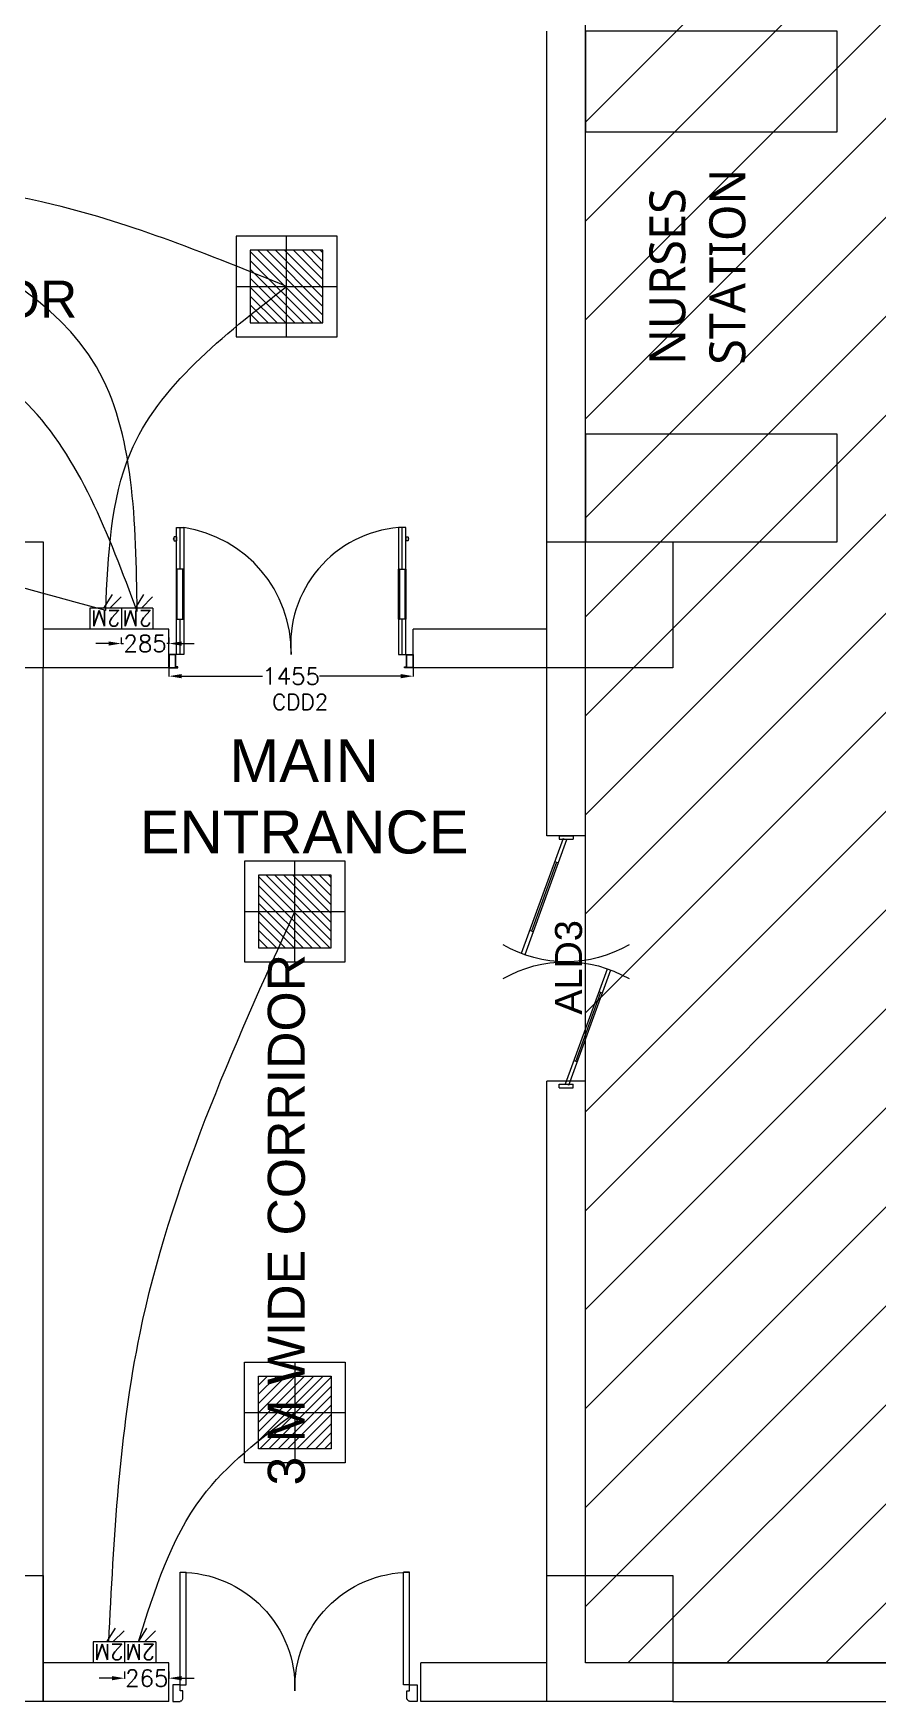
# Model space of a CAD drawing. Extents: x 3505867 to 4040009, y -660366 to -590408.
# Drawn here: x 3583928 to 3588956, y -613183 to -603251 of the extents above; entities that cross this region are included whole.
import ezdxf

# ---------------------------------------------------------------- set-up
doc = ezdxf.new("R2010")
doc.units = 0
doc.header["$LTSCALE"] = 6
doc.header["$MEASUREMENT"] = 0
doc.layers.get('0').update_dxf_attribs({"linetype": 'CONTINUOUS', "lineweight": 0})
doc.layers.get('Defpoints').update_dxf_attribs({"linetype": 'CONTINUOUS', "lineweight": 0})
for name, color, linetype, lineweight in [('1200 Door', 144, 'CONTINUOUS', 0), ('COL', 5, 'CONTINUOUS', 0), ('D.F', 251, 'CONTINUOUS', 0), ('DIM', 7, 'CONTINUOUS', 0), ('DOOR', 44, 'CONTINUOUS', 0), ('Double Leaf Door', 4, 'CONTINUOUS', 0), ('ELE 36W EMERGENCY LIGHT', 5, 'CONTINUOUS', 0), ('ELE 36W LED LIGHT', 6, 'CONTINUOUS', 0), ('ELE-2M RAW P.SB', 40, 'CONTINUOUS', 0), ('ELE-2M UPS P.SB', 3, 'CONTINUOUS', 0), ('ELE-36W EMERGENCY  LED LIGHT', 7, 'CONTINUOUS', 0), ('ELE-36W LED LIGHT', 210, 'CONTINUOUS', 0), ('ELE-CABLE TRAY', 31, 'CONTINUOUS', 0), ('WALL', 10, 'CONTINUOUS', 0)]:
    doc.layers.add(name, color=color, linetype=linetype, lineweight=lineweight)
doc.layers.add('ELE-LIGHTING WIRING', color=7, linetype='CONTINUOUS', lineweight=0, true_color=0x63d7b6)
doc.styles.add('ARIAL', font='arial.ttf')
doc.styles.add('ROMANS', font='romans.shx')
doc.styles.get("Standard").update_dxf_attribs({"font": 'SIMPLEX'})
doc.dimstyles.new('AEPL1', dxfattribs={"dimtxt": 100, "dimasz": 75, "dimexe": 1.25, "dimexo": 50, "dimtad": 0, "dimdec": 0, "dimtxsty": 'ROMANS', "dimcen": 2.5, "dimclrd": 7, "dimclre": 7, "dimadec": 0, "dimazin": 0, "dimtfac": 1, "dimtdec": 0, "dimtmove": 0, "dimatfit": 3, "dimfxl": 1, "dimlwd": 0, "dimlwe": 0, "dimarcsym": 0})

# ---------------------------------------------------------------- blocks, each defined once
blk = doc.blocks.new('Z$W@#5624')
at = {"layer": 'DOOR'}
for p, q in [((1770, 446), (949, 745)), ((1779, 470), (957, 769)), ((1122, 709), (1113, 685)), ((1610, 518), (1117, 697)), ((0, 499), (25, 499)), ((0, 400), (0, 499)), ((25, 400), (25, 499)), ((1614, 529), (1606, 506)), ((1798, 499), (1773, 499)), ((1773, 400), (1773, 499)), ((1798, 400), (1798, 499)), ((0, 400), (25, 400)), ((19, 429), (28, 453)), ((19, 429), (840, 130)), ((28, 453), (849, 154)), ((183, 369), (192, 393)), ((188, 381), (680, 202)), ((1779, 470), (1770, 446)), ((1798, 400), (1773, 400)), ((685, 214), (676, 190))]:
    blk.add_line(p, q, dxfattribs=at)
at = {"layer": 'DOOR', "color": 145, "extrusion": (0, 0, -1)}
for centre, start_param, end_param in [((0, 449), -0.523599, 0.523599), ((1798, 449), 2.617994, 3.665191)]:
    blk.add_ellipse(centre, major_axis=(899, 0), ratio=1, start_param=start_param, end_param=end_param, dxfattribs=at)
blk = doc.blocks.new('21500')
at = {"layer": 'DOOR'}
for p, q in [((67.5, 100), (67.5, 770)), ((67.5, 770), (102.5, 770)), ((102.5, 100), (102.5, 770)), ((1397.5, 100), (1397.5, 770)), ((1432.5, 770), (1397.5, 770)), ((1432.5, 100), (1432.5, 770)), ((67.5, 100), (102.5, 100)), ((1432.5, 100), (1397.5, 100)), ((67.5, 0), (67.5, 2.5)), ((82.5, 15), (80, 15)), ((1417.5, 15), (1420, 15)), ((1432.5, 0), (1432.5, 2.5))]:
    blk.add_line(p, q, dxfattribs=at)
for points in [[(82.5, 65), (67.5, 65), (67.5, 100), (22.5, 100), (22.5, 0), (67.5, 0)], [(1417.5, 65), (1432.5, 65), (1432.5, 100), (1477.5, 100), (1477.5, 0), (1432.5, 0)], [(82.5, 15), (82.5, 65)], [(1417.5, 15), (1417.5, 65)]]:
    blk.add_lwpolyline(points, dxfattribs=at)
at = {"layer": 'DOOR', "color": 145}
for centre, start, end in [((64.2, 83.9), 358.42092, 89.721), ((1435.8, 83.9), 90.279, 181.57908)]:
    blk.add_arc(centre, 686.1, start, end, dxfattribs=at)
at = {"layer": 'DOOR'}
for centre, start, end in [((67.5, 15), 270, 0), ((1432.5, 15), 180, 270)]:
    blk.add_arc(centre, 12.5, start, end, dxfattribs=at)
blk = doc.blocks.new('*D606')
at = {"layer": 'Defpoints', "color": 0, "linetype": 'ByBlock', "transparency": 16777216}
for p in [(-8510, 7025), (-7055, 7025), (-7055, 6860)]:
    blk.add_point(p, dxfattribs=at)
at = {"layer": 'DIM', "color": 7, "linetype": 'ByBlock', "lineweight": 0, "transparency": 16777216}
for p, q in [((-8510, 6975), (-8510, 6858.8)), ((-7055, 6975), (-7055, 6858.8)), ((-8435, 6860), (-7952.2, 6860)), ((-7130, 6860), (-7612.8, 6860))]:
    blk.add_line(p, q, dxfattribs=at)
at = {"layer": 'DIM', "color": 7, "linetype": 'ByBlock', "transparency": 16777216}
for points in [[(-8435, 6872.5), (-8435, 6847.5), (-8510, 6860)], [(-7130, 6872.5), (-7130, 6847.5), (-7055, 6860)]]:
    blk.add_solid(points, dxfattribs=at)
at = {"layer": 'DIM', "color": 0, "linetype": 'ByBlock', "transparency": 16777216, "insert": (-7782.5, 6860), "char_height": 100, "attachment_point": 5, "style": 'ROMANS'}
blk.add_mtext('1455', dxfattribs=at)
blk = doc.blocks.new('2000x80')
at = {"layer": 'Double Leaf Door'}
for points in [[(104210, -25357.6), (104215, -25357.6), (104215, -25061.1), (104210, -25061.1)], [(104253.7, -25061.1), (104248.7, -25061.1), (104248.7, -25357.6), (104253.7, -25357.6)], [(105533.1, -25061.1), (105538, -25061.1), (105538, -25357.6), (105533.1, -25357.6)], [(105576.7, -25357.6), (105571.8, -25357.6), (105571.8, -25061.1), (105576.7, -25061.1)]]:
    blk.add_hatch(color=6, dxfattribs=at).paths.add_polyline_path(points)
at = {"layer": 'Double Leaf Door', "color": 8}
for p, q in [((104210, -25567.2), (104210, -24813)), ((104210, -24813), (104253.7, -24813)), ((104231.9, -25061.1), (104231.9, -24813)), ((104253.7, -24813), (104253.7, -25567.2)), ((105576.7, -24813), (105533.1, -24813)), ((105533.1, -24813), (105533.1, -25567.2)), ((105554.9, -25061.1), (105554.9, -24813)), ((105576.7, -25567.2), (105576.7, -24813)), ((104195.7, -24870.5), (104195.7, -24888.5)), ((104210, -24868.6), (104197.6, -24868.6)), ((104197.6, -24890.5), (104210, -24890.5)), ((104210, -24868.6), (104210, -24890.5)), ((105576.7, -24868.6), (105589.2, -24868.6)), ((105576.7, -24868.6), (105576.7, -24890.5)), ((105589.2, -24890.5), (105576.7, -24890.5)), ((105591.1, -24870.5), (105591.1, -24888.5)), ((104231.9, -25567.2), (104231.9, -25357.6)), ((105554.9, -25567.2), (105554.9, -25357.6)), ((104165.9, -25567.2), (104165.9, -25647.2)), ((104206.1, -25567.2), (104165.9, -25567.2)), ((104167.9, -25569.2), (104167.9, -25645.3)), ((104204.1, -25569.2), (104167.9, -25569.2)), ((104204.1, -25644.3), (104204.1, -25569.2)), ((104206.1, -25642.3), (104206.1, -25567.2)), ((104253.7, -25567.2), (104210, -25567.2)), ((105533.1, -25567.2), (105576.7, -25567.2)), ((105580.7, -25642.3), (105580.7, -25567.2)), ((105580.7, -25567.2), (105620.9, -25567.2)), ((105582.7, -25644.3), (105582.7, -25569.2)), ((105582.7, -25569.2), (105618.9, -25569.2)), ((105618.9, -25569.2), (105618.9, -25645.3)), ((105620.9, -25567.2), (105620.9, -25647.2)), ((104165.9, -25647.2), (104206.1, -25647.2)), ((104167.9, -25645.3), (104206.1, -25645.3)), ((104216, -25644.3), (104204.1, -25644.3)), ((104218, -25642.3), (104206.1, -25642.3)), ((104206.1, -25645.3), (104216, -25645.3)), ((104206.1, -25647.2), (104218, -25647.2)), ((104216, -25645.3), (104216, -25644.3)), ((104218, -25647.2), (104218, -25642.3)), ((105568.8, -25647.2), (105568.8, -25642.3)), ((105568.8, -25642.3), (105580.7, -25642.3)), ((105580.7, -25647.2), (105568.8, -25647.2)), ((105570.8, -25645.3), (105570.8, -25644.3)), ((105570.8, -25644.3), (105582.7, -25644.3)), ((105580.7, -25645.3), (105570.8, -25645.3)), ((105618.9, -25645.3), (105580.7, -25645.3)), ((105620.9, -25647.2), (105580.7, -25647.2))]:
    blk.add_line(p, q, dxfattribs=at)
at = {"layer": 'Double Leaf Door', "color": 6}
for p, q in [((104253.7, -25061.1), (104210, -25061.1)), ((104210, -25061.1), (104210, -25357.6)), ((104215, -25357.6), (104215, -25061.1)), ((104248.7, -25357.6), (104248.7, -25061.1)), ((104253.7, -25357.6), (104253.7, -25061.1)), ((105533.1, -25357.6), (105533.1, -25061.1)), ((105533.1, -25061.1), (105576.7, -25061.1)), ((105538, -25357.6), (105538, -25061.1)), ((105571.8, -25357.6), (105571.8, -25061.1)), ((105576.7, -25061.1), (105576.7, -25357.6)), ((104210, -25357.6), (104253.7, -25357.6)), ((105576.7, -25357.6), (105533.1, -25357.6))]:
    blk.add_line(p, q, dxfattribs=at)
at = {"layer": 'Double Leaf Door', "color": 6, "ltscale": 100}
for p, q in [((104248.7, -25061.1), (104248.7, -25357.6)), ((105538, -25061.1), (105538, -25357.6))]:
    blk.add_line(p, q, dxfattribs=at)
at = {"layer": 'Double Leaf Door', "color": 6}
for points in [[(104210, -25061.1), (104210, -25357.6), (104215, -25357.6), (104215, -25061.1), (104210, -25061.1)], [(104253.7, -25061.1), (104253.7, -25357.6), (104248.7, -25357.6), (104248.7, -25061.1), (104253.7, -25061.1)], [(105533.1, -25061.1), (105533.1, -25357.6), (105538, -25357.6), (105538, -25061.1), (105533.1, -25061.1)], [(105576.7, -25061.1), (105576.7, -25357.6), (105571.8, -25357.6), (105571.8, -25061.1), (105576.7, -25061.1)]]:
    blk.add_lwpolyline(points, dxfattribs=at)
at = {"layer": 'Double Leaf Door', "ltscale": 5000}
for points in [[(104210, -25061.1), (104210, -25357.6), (104215, -25357.6), (104215, -25061.1), (104210, -25061.1)], [(105576.7, -25061.1), (105576.7, -25357.6), (105571.8, -25357.6), (105571.8, -25061.1), (105576.7, -25061.1)]]:
    blk.add_lwpolyline(points, dxfattribs=at)
at = {"layer": 'Double Leaf Door', "color": 8}
for centre, radius, start, end in [((104143.8, -25554.6), 749.7, 359.03214, 81.57239), ((105589, -25508.8), 698.1, 94.59437, 184.8011), ((104195.7, -24879.5), 3.72, 90, 270), ((104197.6, -24870.5), 1.98, 90, 180), ((104197.6, -24888.5), 1.98, 180, 270), ((105589.2, -24870.5), 1.98, 0, 90), ((105589.2, -24888.5), 1.98, 270, 0), ((105591.1, -24879.5), 3.72, 270, 90)]:
    blk.add_arc(centre, radius, start, end, dxfattribs=at)
blk = doc.blocks.new('light300x600')
at = {"layer": 'ELE-36W LED LIGHT', "lineweight": 0}
for p, q in [((918214.7, -78407.4), (918214.7, -79007.4)), ((918814.7, -78407.4), (918214.7, -78407.4)), ((918514.7, -78407.4), (918514.7, -79007.4)), ((918814.7, -79007.4), (918814.7, -78407.4)), ((918298.3, -78491.3), (918298.6, -78491)), ((918298.3, -78544.3), (918351.6, -78491)), ((918298.3, -78597.3), (918404.7, -78491)), ((918298.3, -78650.4), (918457.7, -78491)), ((918298.3, -78703.4), (918510.7, -78491)), ((918298.3, -78756.4), (918563.8, -78491)), ((918298.3, -78809.5), (918616.8, -78491)), ((918298.3, -78862.5), (918669.8, -78491)), ((918298.3, -78915.5), (918722.9, -78491)), ((918298.3, -78491), (918298.3, -78923.7)), ((918731.1, -78491), (918298.3, -78491)), ((918343.2, -78923.7), (918731.1, -78535.8)), ((918731.1, -78923.7), (918731.1, -78491)), ((918396.2, -78923.7), (918731.1, -78588.8)), ((918449.2, -78923.7), (918731.1, -78641.9)), ((918214.7, -78707.4), (918814.7, -78707.4)), ((918502.3, -78923.7), (918731.1, -78694.9)), ((918555.3, -78923.7), (918731.1, -78747.9)), ((918608.3, -78923.7), (918731.1, -78801)), ((918661.3, -78923.7), (918731.1, -78854)), ((918298.3, -78923.7), (918731.1, -78923.7)), ((918714.4, -78923.7), (918731.1, -78907)), ((918214.7, -79007.4), (918814.7, -79007.4))]:
    blk.add_line(p, q, dxfattribs=at)
blk = doc.blocks.new('ELE.EMERGENCY 40W LED LIGHT')
at = {"layer": 'ELE-36W EMERGENCY  LED LIGHT'}
h = blk.add_hatch(dxfattribs=at)
h.set_pattern_fill('ANSI31', color=5, scale=300, style=0)
h.paths.add_polyline_path([(-207.7, -207.7), (-207.7, 207.7), (207.7, 207.7), (207.7, -207.7)])
for p, q in [((0, 288), (0, -288)), ((-288, 0), (288, 0))]:
    blk.add_line(p, q, dxfattribs=at)
for points in [[(-288, -288), (-288, 288), (288, 288), (288, -288)], [(-207.7, -207.7), (-207.7, 207.7), (207.7, 207.7), (207.7, -207.7)]]:
    blk.add_lwpolyline(points, close=True, dxfattribs=at)
blk = doc.blocks.new('2M UPS SB')
at = {"layer": 'ELE-2M UPS P.SB', "color": 3}
for p, q in [((-134, 160), (-69, 265)), ((-240, 160), (-240, 0)), ((0, 160), (-240, 160)), ((-88, 160), (-3, 245)), ((0, 160), (0, 0))]:
    blk.add_line(p, q, dxfattribs=at)
blk.add_text('2M', height=120, rotation=180, dxfattribs=at).set_placement((-6, 143))
blk = doc.blocks.new('2M SB')
at = {"layer": 'ELE-2M RAW P.SB'}
for p, q in [((-134, 160), (-69, 265)), ((-240, 160), (-240, 0)), ((0, 160), (-240, 160)), ((-88, 160), (-3, 245)), ((0, 160), (0, 0))]:
    blk.add_line(p, q, dxfattribs=at)
blk.add_text('2M', height=120, rotation=180, dxfattribs=at).set_placement((-6, 143))
blk = doc.blocks.new('*D473')
at = {"layer": 'Defpoints', "color": 0, "linetype": 'ByBlock', "transparency": 16777216}
for p in [(3584471.3, -612953.2), (3584736, -612953.2), (3584736, -613043.9)]:
    blk.add_point(p, dxfattribs=at)
at = {"layer": 'ELE-CABLE TRAY', "color": 7, "linetype": 'ByBlock', "lineweight": 0, "transparency": 16777216}
for p, q in [((3584396.3, -613043.9), (3584321.3, -613043.9)), ((3584471.3, -613003.2), (3584471.3, -613045.1)), ((3584471.3, -613043.9), (3584474.5, -613043.9)), ((3584736, -613043.9), (3584732.9, -613043.9)), ((3584736, -613003.2), (3584736, -613045.1)), ((3584811, -613043.9), (3584886, -613043.9))]:
    blk.add_line(p, q, dxfattribs=at)
at = {"layer": 'ELE-CABLE TRAY', "color": 7, "linetype": 'ByBlock', "transparency": 16777216}
for points in [[(3584396.3, -613056.4), (3584396.3, -613031.4), (3584471.3, -613043.9)], [(3584811, -613031.4), (3584811, -613056.4), (3584736, -613043.9)]]:
    blk.add_solid(points, dxfattribs=at)
at = {"layer": 'ELE-CABLE TRAY', "color": 0, "linetype": 'ByBlock', "transparency": 16777216, "insert": (3584603.7, -613043.9), "char_height": 100, "attachment_point": 5, "style": 'ROMANS'}
blk.add_mtext('265', dxfattribs=at)
blk = doc.blocks.new('*D474')
at = {"layer": 'Defpoints', "color": 0, "linetype": 'ByBlock', "transparency": 16777216}
for p in [(3584451.2, -606798.4), (3584736, -606798.4), (3584736, -606884.1)]:
    blk.add_point(p, dxfattribs=at)
at = {"layer": 'ELE-CABLE TRAY', "color": 7, "linetype": 'ByBlock', "lineweight": 0, "transparency": 16777216}
for p, q in [((3584376.2, -606884.1), (3584301.2, -606884.1)), ((3584451.2, -606848.4), (3584451.2, -606885.3)), ((3584451.2, -606884.1), (3584464.4, -606884.1)), ((3584736, -606884.1), (3584722.8, -606884.1)), ((3584736, -606848.4), (3584736, -606885.3)), ((3584811, -606884.1), (3584886, -606884.1))]:
    blk.add_line(p, q, dxfattribs=at)
at = {"layer": 'ELE-CABLE TRAY', "color": 7, "linetype": 'ByBlock', "transparency": 16777216}
for points in [[(3584376.2, -606896.6), (3584376.2, -606871.6), (3584451.2, -606884.1)], [(3584811, -606871.6), (3584811, -606896.6), (3584736, -606884.1)]]:
    blk.add_solid(points, dxfattribs=at)
at = {"layer": 'ELE-CABLE TRAY', "color": 0, "linetype": 'ByBlock', "transparency": 16777216, "insert": (3584593.6, -606884.1), "char_height": 100, "attachment_point": 5, "style": 'ROMANS'}
blk.add_mtext('285', dxfattribs=at)
blk = doc.blocks.new('CIVIL IVF')
at = {"layer": 'D.F', "linetype": 'ByBlock'}
h = blk.add_hatch(dxfattribs=at)
h.set_pattern_fill('ANSI31', color=8, scale=3333, style=0)
h.set_pattern_definition([(45, (-3042382.2, 734918.8), (-294.59836, 294.59836), [])])
h.paths.add_polyline_path([(-6030, 17415.2), (300, 17415.2), (300, 985.2), (-6030, 985.2)])
at = {"layer": 'COL', "color": 8, "elevation": 0}
blk.add_lwpolyline([(-10010, 7660.2), (-9260, 7660.2), (-9260, 6910.2), (-10010, 6910.2)], close=True, dxfattribs=at)
at = {"layer": 'COL', "color": 8}
blk.add_lwpolyline([(-9260, 1505), (-9260, 755), (-10010, 755), (-10010, 1505)], close=True, dxfattribs=at)
at = {"layer": 'D.F', "color": 8, "lineweight": 0}
for p, q in [((-5510, 985.2), (-220, 985.2)), ((-5510, 755.2), (-220, 755.2))]:
    blk.add_line(p, q, dxfattribs=at)
at = {"layer": 'D.F', "color": 8, "lineweight": 0, "ltscale": 15}
for points in [[(-4530, 10100.2), (-4530, 10700.2), (-6030, 10700.2), (-6030, 10100.2)], [(-4530, 7660), (-4530, 8300), (-6030, 8300), (-6030, 7660)]]:
    blk.add_lwpolyline(points, close=True, dxfattribs=at)
at = {"layer": 'D.F', "color": 8}
for points in [[(-6260, 7660), (-5510, 7660), (-5510, 6910), (-6260, 6910)], [(-5510, 1505), (-5510, 755), (-6260, 755), (-6260, 1505)]]:
    blk.add_lwpolyline(points, close=True, dxfattribs=at)
at = {"layer": 'WALL', "color": 8, "linetype": 'ByBlock'}
for p, q in [((-6260, 7660), (-6260, 10700.2)), ((-6030, 7660), (-6030, 10700.2)), ((-8510, 7140), (-9260, 7140)), ((-8510, 7140), (-9260, 7140)), ((-8510, 6910), (-8510, 7140)), ((-8510, 6910), (-8510, 7140)), ((-7055, 6910), (-7055, 7140)), ((-6260, 7140), (-7055, 7140)), ((-7055, 6910), (-7055, 7140)), ((-6260, 7140), (-7055, 7140)), ((-9260, 755.2), (-9260, 6910.2)), ((-8510, 6910), (-9260, 6910)), ((-6260, 6910), (-7055, 6910)), ((-6260, 5909.8), (-6260, 6910)), ((-6030, 5909.8), (-6030, 6910)), ((-6030, 5909.8), (-6260, 5909.8)), ((-6030, 4449.8), (-6260, 4449.8)), ((-6260, 1505), (-6260, 4449.8)), ((-6030, 1505), (-6030, 4449.8)), ((-9260, 1505), (-9260, 1970.2)), ((-8510, 985.2), (-9260, 985.2)), ((-8510, 985.2), (-9260, 985.2)), ((-8510, 755.2), (-8510, 985.2)), ((-8510, 755.2), (-8510, 985.2)), ((-7010, 755.2), (-7010, 985.2)), ((-6260, 985.2), (-7010, 985.2)), ((-7010, 755.2), (-7010, 985.2)), ((-6260, 985.2), (-7010, 985.2)), ((-8510, 755.2), (-9260, 755.2)), ((-8510, 755.2), (-9260, 755.2)), ((-6260, 755.2), (-7010, 755.2)), ((-6260, 755.2), (-7010, 755.2))]:
    blk.add_line(p, q, dxfattribs=at)
blk.add_lwpolyline([(-6030, 17415.2), (300, 17415.2), (300, 985.2), (-6030, 985.2)], close=True, dxfattribs=at)
at = {"layer": 'D.F', "color": 8, "linetype": 'Continuous', "xscale": 0.8343726266175508, "yscale": 0.8343726266175508, "zscale": 0.8343726266175508, "rotation": 270}
blk.add_blockref('Z$W@#5624', (-6520, 5909.8), dxfattribs=at)
at = {"layer": 'DOOR', "color": 8, "linetype": 'Continuous', "xscale": -1}
blk.add_blockref('21500', (-7010, 755.2), dxfattribs=at)
blk.add_blockref('21500', (-7010, 755.2), dxfattribs=at)
at = {"layer": 'Double Leaf Door', "color": 8}
blk.add_blockref('2000x80', (-112675.9, 32557.2), dxfattribs=at)
at = {"layer": '1200 Door', "color": 8, "linetype": 'ByBlock', "style": 'ROMANS'}
blk.add_text('CDD2', height=94.18, dxfattribs=at).set_placement((-7896.2, 6659.3, -35804.4))
at = {"layer": 'D.F', "color": 8, "style": 'ARIAL', "width": 1}
blk.add_text('ALD3', height=161.2, rotation=90, dxfattribs=at).set_placement((-6050, 4844.4))
at = {"layer": 'D.F', "color": 8, "linetype": 'Continuous', "insert": (-5074.5, 8713.7), "char_height": 214.291, "width": 161.6, "attachment_point": 7, "rotation": 90, "style": 'ARIAL'}
blk.add_mtext('{\\fSegoe Script|b0|i0|c0|p34;NURSES STATION}', dxfattribs=at)
at = {"layer": 'DIM', "color": 8, "insert": (-7704.9, 6142.7), "char_height": 255, "width": 2770.907, "attachment_point": 5, "style": 'ARIAL'}
blk.add_mtext('MAIN ENTRANCE', dxfattribs=at)
at = {"layer": 'WALL', "color": 8, "linetype": 'Continuous', "insert": (-10638.2, 9103.3), "char_height": 220.414, "width": 4941.395, "attachment_point": 5, "style": 'ARIAL'}
blk.add_mtext('3 M WIDE CORRIDOR', dxfattribs=at)
at = {"layer": 'WALL', "color": 8, "linetype": 'Continuous', "insert": (-7809.6, 3623.9), "char_height": 220.414, "width": 4941.395, "attachment_point": 5, "rotation": 90, "style": 'ARIAL'}
blk.add_mtext('3 M WIDE CORRIDOR', dxfattribs=at)
at = {"layer": 'DIM', "color": 8, "linetype": 'ByBlock'}
dim = blk.add_linear_dim(base=(-7055, 6860), p1=(-8510, 7025), p2=(-7055, 7025), dimstyle='AEPL1', dxfattribs=at)
dim.commit()
dim.dimension.update_dxf_attribs({"geometry": '*D606', "text_midpoint": (-7782.5, 6860), "dimtype": 160})

msp = doc.modelspace()

# ---------------------------------------------------------------- linework, layer by layer
at = {"layer": 'ELE-LIGHTING WIRING', "color": 254, "linetype": 'ByBlock', "true_color": 0xdebad0}
for points in [[(3584546.9, -606693.1), (3584304, -605237.1), (3581808.7, -603534.9), (3581138.2, -601523.3), (3580860.1, -599413.7, 0)], [(3584546.9, -606693.1), (3583894.8, -605460.8), (3582338.5, -604738.3, 0)], [(3584554.3, -612828.2), (3584931.6, -611967.4), (3585486, -611462.1)]]:
    msp.add_spline(points, degree=3, dxfattribs=at)
at = {"layer": 'ELE-LIGHTING WIRING', "linetype": 'ByBlock'}
for points in [[(3584359.4, -606687.5), (3581751.1, -605519.5), (3580859.7, -601963.2, 0)], [(3585436.8, -604758.3, 0), (3584049.5, -604271.4, 0), (3579240.2, -604758.3, 0)], [(3584359.4, -606687.5), (3584506.5, -605748.8), (3585436.8, -604758.3, 0)], [(3584377.6, -612828.2), (3584563.9, -610989.8), (3585486, -608479.6)]]:
    msp.add_spline(points, degree=3, dxfattribs=at)

# ---------------------------------------------------------------- block references
at = {"linetype": 'ByBlock'}
msp.add_blockref('CIVIL IVF', (3593246, -613938.4), dxfattribs=at)
at = {"layer": 'ELE 36W EMERGENCY LIGHT', "xscale": 1.041666666677768, "yscale": 1.041666666677768, "zscale": 1.041666666677768}
msp.add_blockref('ELE.EMERGENCY 40W LED LIGHT', (3585486, -611462.1), dxfattribs=at)
at = {"layer": 'ELE 36W LED LIGHT', "rotation": 89.9999999995464}
for p in [(3506729.5, -1523273, 0), (3506778.6, -1526994.3)]:
    msp.add_blockref('light300x600', p, dxfattribs=at)
at = {"layer": 'ELE-2M RAW P.SB', "color": 6, "xscale": 0.7812500000005363, "yscale": 0.7812500000005363, "zscale": 0.7812500000005363, "rotation": 359.9999999999997}
for p in [(3584453.2, -606798.4), (3584471.3, -612953.2)]:
    msp.add_blockref('2M SB', p, dxfattribs=at)
at = {"layer": 'ELE-2M UPS P.SB', "color": 6, "xscale": 0.7812500000005363, "yscale": 0.7812500000005363, "zscale": 0.7812500000005363, "rotation": 359.9999999999999}
for p in [(3584640.7, -606798.4), (3584658.8, -612953.2)]:
    msp.add_blockref('2M UPS SB', p, dxfattribs=at)

# ---------------------------------------------------------------- dimensions: what is measured, and where the dimension line sits
at = {"layer": 'ELE-CABLE TRAY', "color": 0, "linetype": 'ByBlock'}
for base, p1, p2, picture, middle in [((3584736, -606884.1), (3584451.2, -606798.4), (3584736, -606798.4), '*D474', (3584593.6, -606884.1)), ((3584736, -613043.9), (3584471.3, -612953.2), (3584736, -612953.2), '*D473', (3584603.7, -613043.9))]:
    dim = msp.add_linear_dim(base=base, p1=p1, p2=p2, dimstyle='AEPL1', dxfattribs=at)
    dim.commit()
    dim.dimension.update_dxf_attribs({"geometry": picture, "text_midpoint": middle})

doc.saveas('drawing.dxf')
